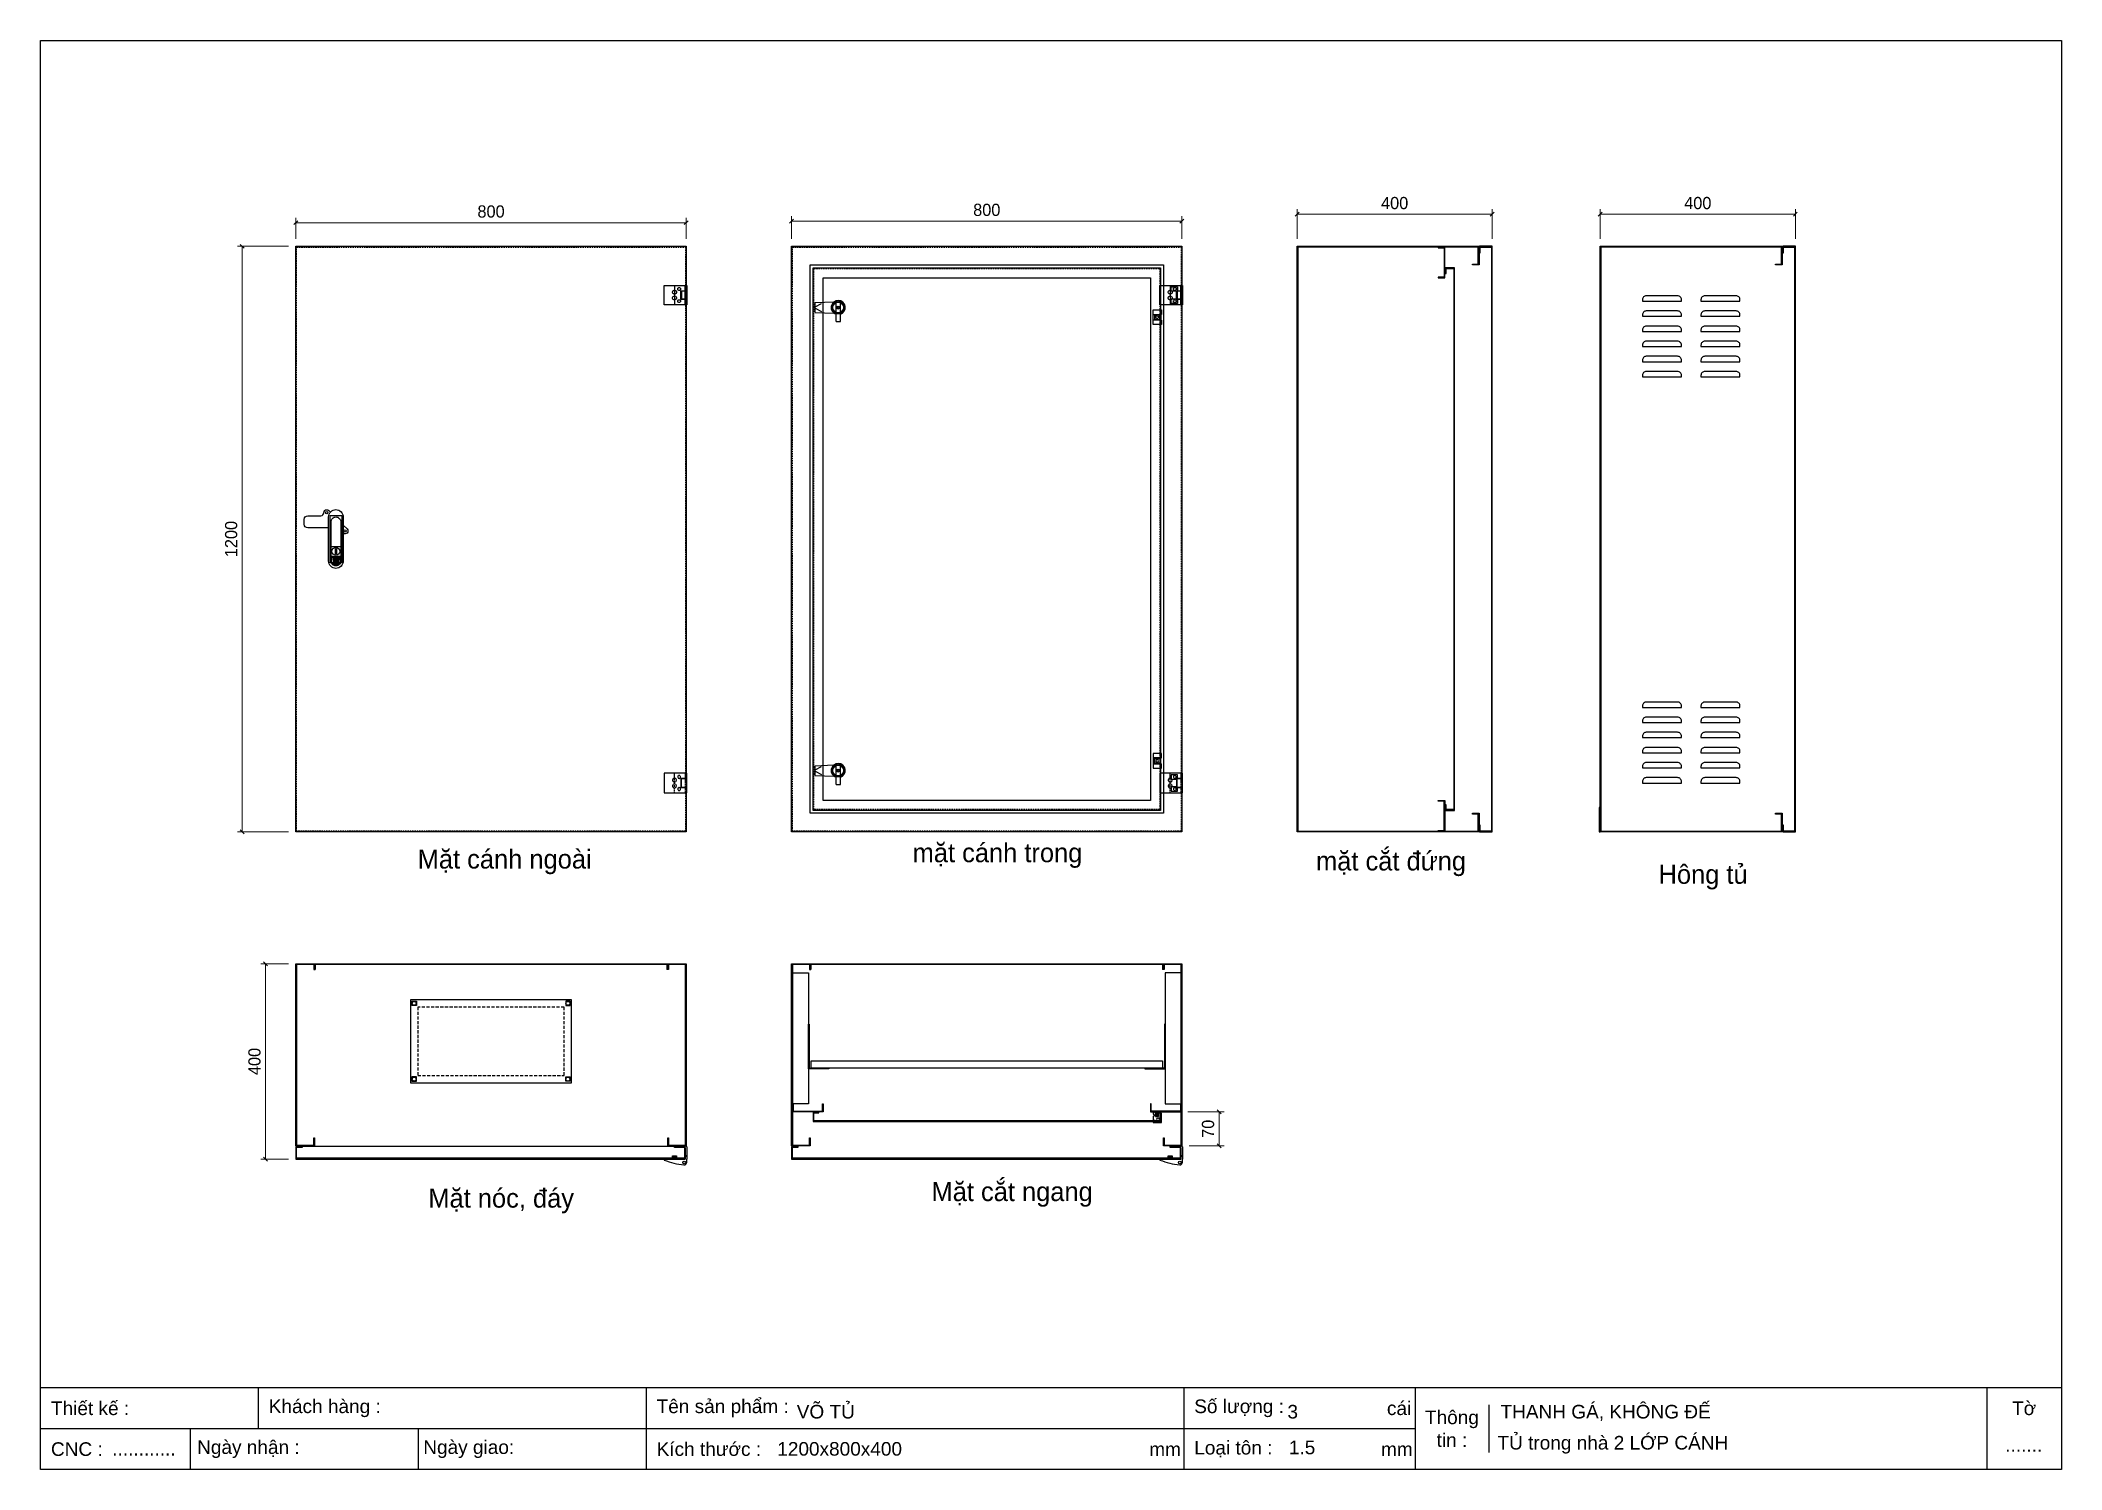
# Model space of a CAD drawing. Header units: millimetres. Extents: x 0 to 4143, y 0 to 2929.
import ezdxf

# ---------------------------------------------------------------- set-up
doc = ezdxf.new("R2010")
doc.units = ezdxf.units.MM
doc.linetypes.add('HIDDEN', pattern=[9.525, 6.35, -3.175])
doc.linetypes.add('HIDDEN2', pattern=[4.7625, 3.175, -1.5875])
doc.layers.add('DIM', color=253, linetype='Continuous')
doc.layers.add('HEATER', color=1, linetype='Continuous')
doc.styles.add('Arial', font='arial.ttf')
doc.dimstyles.new('Dim-25', dxfattribs={"dimtxt": 25, "dimasz": 8, "dimexe": 10, "dimexo": 15, "dimgap": 10, "dimtad": 1, "dimdec": 0, "dimtxsty": 'Standard', "dimblk": 'OBLIQUE', "dimcen": 10, "dimclrd": 5, "dimclre": 5, "dimclrt": 3, "dimazin": 3, "dimtfac": 1, "dimtdec": 0, "dimtmove": 0, "dimatfit": 3, "dimldrblk": 'OBLIQUE', "dimlwd": 9, "dimlwe": 9})

# ---------------------------------------------------------------- blocks, each defined once
blk = doc.blocks.new('*D1')
at = {"color": 0, "linetype": 'ByBlock', "lineweight": -2}
for p, q in [((417.7, 2503.1), (409.7, 2511.1)), ((409.7, 1311.1), (417.7, 1303.1))]:
    blk.add_line(p, q, dxfattribs=at)
at = {"layer": 'Defpoints', "color": 0, "transparency": 16777216}
for p in [(523.6, 2507.1), (413.7, 1307.1), (523.6, 1307.1)]:
    blk.add_point(p, dxfattribs=at)
at = {"layer": 'DIM', "color": 5, "lineweight": 9, "transparency": 16777216}
for p, q in [((508.6, 2507.1), (403.7, 2507.1)), ((413.7, 2507.1), (413.7, 1307.1)), ((508.6, 1307.1), (403.7, 1307.1))]:
    blk.add_line(p, q, dxfattribs=at)
at = {"layer": 'DIM', "color": 3, "transparency": 16777216, "insert": (391, 1907.1), "char_height": 25, "attachment_point": 5, "rotation": 90}
blk.add_mtext('1200', dxfattribs=at)
blk = doc.blocks.new('_Oblique')
at = {"color": 0, "linetype": 'ByBlock', "lineweight": -2}
blk.add_line((-0.5, -0.5), (0.5, 0.5), dxfattribs=at)
blk = doc.blocks.new('HL044-1.3-C')
at = {"color": 1, "linetype": 'HIDDEN2', "ltscale": 0.5}
for p, q in [((-25, 40), (-25, 0)), ((-3, 0), (-3, 40))]:
    blk.add_line(p, q, dxfattribs=at)
at = {"color": 1}
for p, q in [((-12, 29), (0, 29)), ((-12, 11), (-12, 29)), ((0, 11), (-12, 11)), ((-11, 28.5), (0, 28.5)), ((-11, 28.5), (-11, 11.5)), ((0, 11.5), (-11, 11.5))]:
    blk.add_line(p, q, dxfattribs=at)
blk.add_lwpolyline([(-46, 40), (0, 40), (0, 0), (-46, 0)], close=True, dxfattribs=at)
at = {"color": 1, "linetype": 'HIDDEN2', "ltscale": 0.5}
for centre, radius in [((-25, 26), 4), ((-25, 14), 4), ((-15.5, 32.5), 3), ((-15.5, 7.5), 3)]:
    blk.add_circle(centre, radius, dxfattribs=at)
blk = doc.blocks.new('AB301-2-1')
at = {"linetype": 'Continuous'}
h = blk.add_hatch(dxfattribs=at)
h.set_pattern_fill('ACAD_ISO09W100', color=1, scale=0.2)
h.set_pattern_definition([(0, (-368.0181, 398.3814), (0, 1), [4.8, -0.6, 1.2, -0.6, 1.2, -0.6])])
h.paths.add_polyline_path([(-4.1, -88.5, 0.118404), (0, -89.5, 0.118404), (4.1, -88.5), (7, -72), (-7, -72)])
at = {"color": 1, "linetype": 'Continuous'}
for p, q in [((-10, -50.5), (10, -50.5)), ((-7, -72), (7, -72)), ((-7, -72), (-4.1, -88.5)), ((7, -72), (4.1, -88.5))]:
    blk.add_line(p, q, dxfattribs=at)
for points in [[(-15, -12.5), (-57.5, -12.5, -0.414214), (-65, -5), (-65, 5, -0.414214), (-57.5, 12.5), (-30.7, 12.5, 0.414214), (-24.7, 18.5), (-24.7, 18.7)], [(-24.7, 18.7, -0.198912), (-23, 23), (-23, 23, -0.414214), (-14.5, 23), (-11.3, 19.8)], [(15, -6.5), (23, -14.5, -0.414214), (23, -23), (23, -23, -0.381561), (15, -23.4, -0.381561)]]:
    blk.add_lwpolyline(points, format="xyb", dxfattribs=at)
for points in [[(0, 25), (0, 25, -0.414214), (15, 10), (15, -80.5, -0.414214), (0, -95.5), (0, -95.5, -0.414214), (-15, -80.5), (-15, 10, -0.414214)], [(0, 10, -0.414214), (10, 0), (10, -80.5, -0.414214), (0, -90.5, -0.414214), (-10, -80.5), (-10, 0, -0.414214)], [(9, -72.5), (9, -80.5, -0.414214), (0, -89.5, -0.414214), (-9, -80.5), (-9, -72.5, -0.414214), (-7, -70.5), (7, -70.5, -0.414214)]]:
    blk.add_lwpolyline(points, format="xyb", close=True, dxfattribs=at)
at = {"color": 2, "linetype": 'Continuous'}
blk.add_lwpolyline([(-12, 13.3), (12, 13.3), (12, -83.7), (-12, -83.7)], close=True, dxfattribs=at)
at = {"color": 1, "linetype": 'Continuous'}
blk.add_lwpolyline([(-1, -55.5), (1, -55.5), (1, -65.5), (-1, -65.5)], close=True, dxfattribs=at)
for centre, radius in [((-18.7, 18.7), 2.5), ((18.7, -18.7), 2.5), ((0, -60.5), 8)]:
    blk.add_circle(centre, radius, dxfattribs=at)
blk = doc.blocks.new('SDGFGHGHG')
at = {"layer": 'HEATER'}
for p, q in [((860892.9, 570780.5), (860931.6, 570782)), ((860892.9, 570760.5), (860892.9, 570780.5)), ((860892.9, 570771.9), (860906.3, 570778.7)), ((860892.9, 570769.1), (860906.3, 570762.4)), ((860892.9, 570760.5), (860931.6, 570759.1)), ((860935.9, 570742), (860935.9, 570784.3)), ((860937.5, 570771.3), (860939.5, 570771.3)), ((860937.5, 570769.8), (860939.5, 570769.8)), ((860939.5, 570773.5), (860939.5, 570771.3)), ((860939.5, 570769.8), (860939.5, 570767.6)), ((860941.3, 570773.5), (860941.3, 570771.3)), ((860941.3, 570771.3), (860943.4, 570771.3)), ((860941.3, 570769.8), (860941.3, 570767.6)), ((860941.3, 570769.8), (860943.4, 570769.8)), ((860944.9, 570742), (860944.9, 570784.3)), ((860935.9, 570742), (860944.9, 570742))]:
    blk.add_line(p, q, dxfattribs=at)
blk.add_circle((860940.4, 570770.5), 3.08, dxfattribs=at)
blk.add_arc((860940.4, 570770.5), 14.5, 288.08, 251.92, dxfattribs=at)
blk = doc.blocks.new('SĐFHGGH')
at = {"layer": 'HEATER'}
for points in [[(860943.4, 570717), (860943.4, 570718.4), (860937.4, 570718.4), (860937.4, 570717)], [(860928.8, 570702.4), (860927.4, 570702.4), (860927.4, 570708.4), (860928.8, 570708.4)], [(860943.4, 570693.8), (860943.4, 570692.4), (860937.4, 570692.4), (860937.4, 570693.8)], [(860952.1, 570702.4), (860953.4, 570702.4), (860953.4, 570708.4), (860952.1, 570708.4)]]:
    blk.add_lwpolyline(points, dxfattribs=at)
for start, end in [(104.4775, 165.5225), (14.4775, 75.5225), (194.4775, 255.5225), (284.4775, 345.5225)]:
    blk.add_arc((860940.4, 570705.4), 12, start, end, dxfattribs=at)
blk = doc.blocks.new('MS722')
for name, p in [('SDGFGHGHG', (-860940.4, -570770.5)), ('SĐFHGGH', (-860940.4, -570705.4))]:
    blk.add_blockref(name, p)
blk = doc.blocks.new('HL003-2-3')
h = blk.add_hatch()
h.set_pattern_fill('ANSI31', color=2, scale=0.5, style=0)
h.set_pattern_definition([(45, (8435.407, 86016.9664), (-1.122532015, 1.122532015), [])])
h.paths.add_polyline_path([(11, 10), (5, 10), (5, 0), (11, 0)])
at = {"color": 1}
for p, q in [((0, 22), (17, 22)), ((0, 20), (0, 22)), ((0, 20), (15, 20)), ((4, 18), (0, 18)), ((0, 10), (0, 18)), ((0, 10), (8, 3)), ((0, 4), (3.4, 7)), ((0, 0), (0, 4)), ((16, 0), (0, 0)), ((4, 20), (4, 18)), ((17, 3), (8, 3)), ((15, 20), (15, 3)), ((16, 3), (16, 0)), ((17, 22), (17, 3))]:
    blk.add_line(p, q, dxfattribs=at)
at = {"color": 2}
blk.add_lwpolyline([(5, 10), (11, 10), (11, 0), (5, 0)], close=True, dxfattribs=at)
at = {"color": 1}
blk.add_circle((10, 16), 3, dxfattribs=at)
blk.add_circle((10, 16), 3, dxfattribs=at)
blk = doc.blocks.new('HL044-1.3-B')
h = blk.add_hatch()
h.set_pattern_fill('ANSI31', color=1, scale=0.3, style=0)
h.set_pattern_definition([(45, (-80982.31925, -42991.2648), (-0.673519209, 0.673519209), [])])
h.paths.add_polyline_path([(-15.5, 27), (-15.5, 24), (-9.5, 24), (-9.5, 27)])
at = {"color": 1}
for p, q in [((0, 0), (-43, 0)), ((-43, 0), (-43, -2)), ((-25, 6.5), (-25, 0)), ((-25, 6.5), (-19, 5.9)), ((-25, 5.5), (-19, 4.9)), ((-25, 4.5), (-19, 3.9)), ((-25, 3.5), (-19, 2.9)), ((-25, 2.5), (-19, 1.9)), ((-25, 1.5), (-19, 0.9)), ((-25, 0.5), (-19.7, 0)), ((-22, 24), (-22, 27)), ((-22, 27), (1, 27)), ((-1, 24), (-22, 24)), ((-19, 6.5), (-19, 0)), ((-15.5, 24), (-15.5, 27)), ((-9.5, 24), (-9.5, 27)), ((0, 23), (0, 0)), ((0, 7.5), (3, 7.5)), ((0, 6), (3, 6)), ((3, 25), (3, 0)), ((3, -6.5), (3, 0))]:
    blk.add_line(p, q, dxfattribs=at)
blk.add_lwpolyline([(-26, 6.5), (-18, 6.5), (-18, 0), (-26, 0)], close=True, dxfattribs=at)
blk.add_circle((-2.3, -7), 2.55, dxfattribs=at)
for centre, radius, start, end in [((-1, 23), 1, 0, 90), ((1, 25), 2, 0, 90), ((15.4, 147.7), 160.7, 248.6705, 263.5901), ((-2.5, -6.5), 5.5, 270, 0)]:
    blk.add_arc(centre, radius, start, end, dxfattribs=at)
blk = doc.blocks.new('HL003-2-2')
at = {"color": 1}
for p, q in [((15, 21), (15, 12)), ((15, -9), (15, 0)), ((16, 12), (17, 12)), ((16, 0), (17, 0))]:
    blk.add_line(p, q, dxfattribs=at)
blk.add_lwpolyline([(17, 0), (17, -9), (0, -9), (0, 21), (17, 21), (17, 12)], dxfattribs=at)
blk.add_lwpolyline([(0, 12), (16, 12), (16, 0), (0, 0)], close=True, dxfattribs=at)
blk.add_circle((8, 6), 3, dxfattribs=at)
blk = doc.blocks.new('KHUNG CHUẨN')
at = {"color": 7}
for p, q in [((19889.2, -28535.2), (16919.2, -28535.2)), ((17239.2, -28535.2), (17239.2, -28595.2)), ((17809.2, -28535.2), (17809.2, -28655.2)), ((18599.2, -28535.2), (18599.2, -28655.2)), ((18939.2, -28535.2), (18939.2, -28655.2)), ((19779.2, -28535.2), (19779.2, -28655.2)), ((19047.6, -28560.2), (19047.6, -28630.2)), ((18939.2, -28595.2), (16919.2, -28595.2)), ((17139.2, -28595.2), (17139.2, -28655.2)), ((17474.2, -28595.2), (17474.2, -28655.2))]:
    blk.add_line(p, q, dxfattribs=at)
blk.add_lwpolyline([(16919.2, -26555.2), (19889.2, -26555.2), (19889.2, -28655.2), (16919.2, -28655.2)], close=True, dxfattribs=at)
at = {"color": 2, "char_height": 20, "style": 'Arial'}
for s, insert, width, attachment_point in [('  Thiết kế :', (16919.2, -28565.2), 917.634, 4), ('  Khách hàng :', (17239.2, -28565.2), 917.634, 4), ('  Tên sản phẩm :', (17809.2, -28565.2), 917.634, 4), ('  Số lượng :', (18599.2, -28565.2), 917.634, 4), ('cái', (18897.9, -28565.2), 63.517, 4), ('Thông\\Ptin :', (18993.4, -28595.2), 108.311, 5), ('Tờ', (19834.2, -28565.2), 110, 5), ('  CNC :', (16919.2, -28625.2), 917.634, 4), ('  Ngày nhận :', (17134, -28625.2), 556.651, 4), ('  Ngày giao:', (17466.3, -28625.2), 556.651, 4), ('  Kích thước :', (17809.2, -28625.2), 917.634, 4), ('mm', (18548.6, -28625.2), 73.831, 4), ('  Loại tôn :', (18599.2, -28625.2), 917.634, 4), ('mm', (18889.2, -28625.2), 917.634, 4)]:
    blk.add_mtext(s, dxfattribs=dict(at, insert=insert, width=width, attachment_point=attachment_point))
at = {"color": 3, "style": 'Arial'}
for tag, p in [('#01', (17055.6, -28580.1)), ('#02', (17431.4, -28580.1)), ('#03', (18030.6, -28580.1)), ('#08', (18751.7, -28580.1)), ('#10', (19064.8, -28580.1)), ('#04', (17024.8, -28634.6)), ('#05', (17308.5, -28633)), ('#06', (17632.7, -28633.7)), ('#07', (18002, -28634.7)), ('#09', (18753.8, -28632.6)), ('#11', (19060.3, -28625.7)), ('#12', (19806.5, -28628.9))]:
    blk.add_attdef(tag, p, '', height=20, dxfattribs=at)
blk = doc.blocks.new('*D2')
at = {"color": 0, "linetype": 'ByBlock', "lineweight": -2}
for p, q in [((527.6, 2559.5), (519.6, 2551.5)), ((1319.6, 2551.5), (1327.6, 2559.5))]:
    blk.add_line(p, q, dxfattribs=at)
at = {"color": 5, "lineweight": 9, "ltscale": 3, "transparency": 16777216}
for p, q in [((523.6, 2522.1), (523.6, 2565.5)), ((523.6, 2555.5), (1323.6, 2555.5)), ((1323.6, 2522.1), (1323.6, 2565.5))]:
    blk.add_line(p, q, dxfattribs=at)
at = {"layer": 'Defpoints', "color": 0, "ltscale": 3, "transparency": 16777216}
for p in [(1323.6, 2555.5), (523.6, 2507.1), (1323.6, 2507.1)]:
    blk.add_point(p, dxfattribs=at)
at = {"color": 3, "ltscale": 3, "transparency": 16777216, "insert": (923.6, 2578.3), "char_height": 25, "attachment_point": 5}
blk.add_mtext('800', dxfattribs=at)
blk = doc.blocks.new('*D3')
at = {"color": 5, "lineweight": 9, "ltscale": 3, "transparency": 16777216}
for p, q in [((1539.6, 2522.1), (1539.6, 2568.8)), ((2339.6, 2522.1), (2339.6, 2568.8)), ((1539.6, 2558.8), (2339.6, 2558.8))]:
    blk.add_line(p, q, dxfattribs=at)
at = {"color": 0, "linetype": 'ByBlock', "lineweight": -2}
for p, q in [((1543.6, 2562.8), (1535.6, 2554.8)), ((2335.6, 2554.8), (2343.6, 2562.8))]:
    blk.add_line(p, q, dxfattribs=at)
at = {"layer": 'Defpoints', "color": 0, "ltscale": 3, "transparency": 16777216}
for p in [(2339.6, 2558.8), (1539.6, 2507.1), (2339.6, 2507.1)]:
    blk.add_point(p, dxfattribs=at)
at = {"color": 3, "ltscale": 3, "transparency": 16777216, "insert": (1939.6, 2581.6), "char_height": 25, "attachment_point": 5}
blk.add_mtext('800', dxfattribs=at)
blk = doc.blocks.new('*D4')
at = {"color": 0, "linetype": 'ByBlock', "lineweight": -2}
for p, q in [((3200.9, 2576.9), (3192.9, 2568.9)), ((3592.9, 2568.9), (3600.9, 2576.9))]:
    blk.add_line(p, q, dxfattribs=at)
at = {"color": 5, "lineweight": 9, "ltscale": 3, "transparency": 16777216}
for p, q in [((3196.9, 2522.1), (3196.9, 2582.9)), ((3196.9, 2572.9), (3596.9, 2572.9)), ((3596.9, 2522.1), (3596.9, 2582.9))]:
    blk.add_line(p, q, dxfattribs=at)
at = {"layer": 'Defpoints', "color": 0, "ltscale": 3, "transparency": 16777216}
for p in [(3596.9, 2572.9), (3196.9, 2507.1), (3596.9, 2507.1)]:
    blk.add_point(p, dxfattribs=at)
at = {"color": 3, "ltscale": 3, "transparency": 16777216, "insert": (3396.9, 2595.6), "char_height": 25, "attachment_point": 5}
blk.add_mtext('400', dxfattribs=at)
blk = doc.blocks.new('*D5')
at = {"color": 5, "lineweight": 9, "ltscale": 3, "transparency": 16777216}
for p, q in [((2351.6, 733.4), (2426, 733.4)), ((2416, 663.4), (2416, 733.4)), ((2354.6, 663.4), (2426, 663.4))]:
    blk.add_line(p, q, dxfattribs=at)
at = {"color": 0, "linetype": 'ByBlock', "lineweight": -2}
for p, q in [((2420, 729.4), (2412, 737.4)), ((2412, 667.4), (2420, 659.4))]:
    blk.add_line(p, q, dxfattribs=at)
at = {"layer": 'Defpoints', "color": 0, "ltscale": 3, "transparency": 16777216}
for p in [(2336.6, 733.4), (2416, 733.4), (2339.6, 663.4)]:
    blk.add_point(p, dxfattribs=at)
at = {"color": 3, "ltscale": 3, "transparency": 16777216, "insert": (2393.2, 698.4), "char_height": 25, "attachment_point": 5, "rotation": 90}
blk.add_mtext('70', dxfattribs=at)
blk = doc.blocks.new('*D6')
at = {"color": 0, "linetype": 'ByBlock', "lineweight": -2}
for p, q in [((2579.6, 2576.9), (2571.6, 2568.9)), ((2971.6, 2568.9), (2979.6, 2576.9))]:
    blk.add_line(p, q, dxfattribs=at)
at = {"color": 5, "lineweight": 9, "ltscale": 3, "transparency": 16777216}
for p, q in [((2575.6, 2522.1), (2575.6, 2582.9)), ((2575.6, 2572.9), (2975.6, 2572.9)), ((2975.6, 2522.1), (2975.6, 2582.9))]:
    blk.add_line(p, q, dxfattribs=at)
at = {"layer": 'Defpoints', "color": 0, "ltscale": 3, "transparency": 16777216}
for p in [(2975.6, 2572.9), (2575.6, 2507.1), (2975.6, 2507.1)]:
    blk.add_point(p, dxfattribs=at)
at = {"color": 3, "ltscale": 3, "transparency": 16777216, "insert": (2775.6, 2595.6), "char_height": 25, "attachment_point": 5}
blk.add_mtext('400', dxfattribs=at)
blk = doc.blocks.new('*D7')
at = {"color": 5, "lineweight": 9, "ltscale": 3, "transparency": 16777216}
for p, q in [((508.6, 1036.4), (451.5, 1036.4)), ((461.5, 1036.4), (461.5, 636.4)), ((508.6, 636.4), (451.5, 636.4))]:
    blk.add_line(p, q, dxfattribs=at)
at = {"color": 0, "linetype": 'ByBlock', "lineweight": -2}
for p, q in [((465.5, 1032.4), (457.5, 1040.4)), ((457.5, 640.4), (465.5, 632.4))]:
    blk.add_line(p, q, dxfattribs=at)
at = {"layer": 'Defpoints', "color": 0, "ltscale": 3, "transparency": 16777216}
for p in [(523.6, 1036.4), (461.5, 636.4), (523.6, 636.4)]:
    blk.add_point(p, dxfattribs=at)
at = {"color": 3, "ltscale": 3, "transparency": 16777216, "insert": (438.8, 836.4), "char_height": 25, "attachment_point": 5, "rotation": 90}
blk.add_mtext('400', dxfattribs=at)

msp = doc.modelspace()

# ---------------------------------------------------------------- linework, layer by layer
at = {"color": 7}
for p, q in [((561.6, 1036.4), (561.6, 1024.9)), ((1285.6, 1036.4), (1285.6, 1024.9)), ((1577.6, 1036.4), (1577.6, 1024.9)), ((2301.6, 1036.4), (2301.6, 1024.9)), ((560.1, 1034.9), (560.1, 1024.9)), ((560.1, 1024.9), (563.1, 1024.9)), ((563.1, 1034.9), (563.1, 1024.9)), ((1284.1, 1034.9), (1284.1, 1024.9)), ((1287.1, 1024.9), (1284.1, 1024.9)), ((1287.1, 1034.9), (1287.1, 1024.9)), ((1576.1, 1034.9), (1576.1, 1024.9)), ((1576.1, 1024.9), (1579.1, 1024.9)), ((1579.1, 1034.9), (1579.1, 1024.9)), ((2300.1, 1034.9), (2300.1, 1024.9)), ((2303.1, 1024.9), (2300.1, 1024.9)), ((2303.1, 1034.9), (2303.1, 1024.9))]:
    msp.add_line(p, q, dxfattribs=at)
for points in [[(523.6, 2507.1), (1323.6, 2507.1), (1323.6, 1307.1), (523.6, 1307.1)], [(1539.6, 2507.1), (2339.6, 2507.1), (2339.6, 1307.1), (1539.6, 1307.1)], [(2935.1, 2470.6), (2947.1, 2470.6), (2947.1, 2505.6), (2577.1, 2505.6), (2577.1, 1308.6), (2947.1, 1308.6), (2947.1, 1343.6), (2935.1, 1343.6), (2935.1, 1345.1), (2948.6, 1345.1), (2948.6, 1307.1), (2575.6, 1307.1), (2575.6, 2507.1), (2948.6, 2507.1), (2948.6, 2469.1), (2935.1, 2469.1)], [(2951.1, 2493.6), (2951.1, 2505.6), (2974.1, 2505.6), (2974.1, 1308.6), (2951.1, 1308.6), (2951.1, 1320.6), (2949.6, 1320.6), (2949.6, 1307.1), (2975.6, 1307.1), (2975.6, 2507.1), (2949.6, 2507.1), (2949.6, 2493.6)], [(3556.4, 2470.6), (3568.4, 2470.6), (3568.4, 2505.6), (3198.4, 2505.6), (3198.4, 1308.6), (3568.4, 1308.6), (3568.4, 1343.6), (3556.4, 1343.6), (3556.4, 1345.1), (3569.9, 1345.1), (3569.9, 1307.1), (3196.9, 1307.1), (3196.9, 2507.1), (3569.9, 2507.1), (3569.9, 2469.1), (3556.4, 2469.1)], [(3572.4, 2493.6), (3572.4, 2505.6), (3595.4, 2505.6), (3595.4, 1308.6), (3572.4, 1308.6), (3572.4, 1320.6), (3570.9, 1320.6), (3570.9, 1307.1), (3596.9, 1307.1), (3596.9, 2507.1), (3570.9, 2507.1), (3570.9, 2493.6)], [(1577.6, 2469.1), (2301.6, 2469.1), (2301.6, 1345.1), (1577.6, 1345.1)], [(1308.1, 660.9), (1320.1, 660.9), (1320.1, 637.9), (525.1, 637.9), (525.1, 660.9), (537.1, 660.9), (537.1, 662.4), (523.6, 662.4), (523.6, 636.4), (1321.6, 636.4), (1321.6, 662.4), (1308.1, 662.4)], [(1321.6, 662.4), (523.6, 662.4), (523.6, 636.4), (1321.6, 636.4)], [(2324.1, 660.9), (2336.1, 660.9), (2336.1, 637.9), (1541.1, 637.9), (1541.1, 660.9), (1553.1, 660.9), (1553.1, 662.4), (1539.6, 662.4), (1539.6, 636.4), (2337.6, 636.4), (2337.6, 662.4), (2324.1, 662.4)]]:
    msp.add_lwpolyline(points, close=True, dxfattribs=at)
at = {"color": 7, "linetype": 'HIDDEN2'}
for points in [[(525.1, 2505.6), (1322.1, 2505.6), (1322.1, 1308.6), (525.1, 1308.6)], [(1541.1, 2505.6), (2338.1, 2505.6), (2338.1, 1308.6), (1541.1, 1308.6)]]:
    msp.add_lwpolyline(points, close=True, dxfattribs=at)
at = {"color": 3}
for points in [[(2865.1, 2504.1), (2877.1, 2504.1), (2877.1, 2444.1), (2865.1, 2444.1), (2865.1, 2442.6), (2878.6, 2442.6), (2878.6, 2505.6), (2865.1, 2505.6)], [(1604.1, 2442.6), (2275.1, 2442.6), (2275.1, 1371.6), (1604.1, 1371.6)], [(2865.1, 1310.1), (2877.1, 1310.1), (2877.1, 1370.1), (2865.1, 1370.1), (2865.1, 1371.6), (2878.6, 1371.6), (2878.6, 1308.6), (2865.1, 1308.6)], [(1542.6, 749.9), (1542.6, 734.9), (1602.6, 734.9), (1602.6, 749.9), (1604.1, 749.9), (1604.1, 733.4), (1541.1, 733.4), (1541.1, 749.9)], [(2336.6, 749.9), (2336.6, 734.9), (2276.6, 734.9), (2276.6, 749.9), (2275.1, 749.9), (2275.1, 733.4), (2338.1, 733.4), (2338.1, 749.9)]]:
    msp.add_lwpolyline(points, close=True, dxfattribs=at)
at = {"color": 6}
for points in [[(1583.6, 2463.1), (2295.6, 2463.1), (2295.6, 1351.1), (1583.6, 1351.1)], [(2881.1, 2451.6), (2881.1, 2461.6), (2897.1, 2461.6), (2897.1, 1352.6), (2881.1, 1352.6), (2881.1, 1362.6), (2879.6, 1362.6), (2879.6, 1351.1), (2898.6, 1351.1), (2898.6, 2463.1), (2879.6, 2463.1), (2879.6, 2451.6)], [(2284.1, 730.9), (2294.1, 730.9), (2294.1, 714.9), (1585.1, 714.9), (1585.1, 730.9), (1595.1, 730.9), (1595.1, 732.4), (1583.6, 732.4), (1583.6, 713.4), (2295.6, 713.4), (2295.6, 732.4), (2284.1, 732.4)]]:
    msp.add_lwpolyline(points, close=True, dxfattribs=at)
at = {"color": 6, "linetype": 'HIDDEN2'}
msp.add_lwpolyline([(1585.1, 2461.6), (2294.1, 2461.6), (2294.1, 1352.6), (1585.1, 1352.6)], close=True, dxfattribs=at)
at = {"color": 2}
for points in [[(2317.6, 2424.1), (2330.6, 2424.1), (2330.6, 2415.1), (2317.6, 2415.1)], [(2294.1, 2366.1), (2283.1, 2366.1), (2283.1, 2357.1), (2294.1, 2357.1)], [(2317.6, 2399.1), (2330.6, 2399.1), (2330.6, 2390.1), (2317.6, 2390.1)], [(2294.1, 1448.1), (2283.1, 1448.1), (2283.1, 1457.1), (2294.1, 1457.1)], [(2317.6, 1415.1), (2330.6, 1415.1), (2330.6, 1424.1), (2317.6, 1424.1)], [(2317.6, 1390.1), (2330.6, 1390.1), (2330.6, 1399.1), (2317.6, 1399.1)], [(770.5, 951), (761.5, 951), (761.5, 960), (770.5, 960)], [(1076.7, 951), (1085.7, 951), (1085.7, 960), (1076.7, 960)], [(770.5, 804.8), (761.5, 804.8), (761.5, 795.8), (770.5, 795.8)], [(1076.7, 804.8), (1085.7, 804.8), (1085.7, 795.8), (1076.7, 795.8)]]:
    msp.add_lwpolyline(points, close=True, dxfattribs=at)
for points in [[(3355.4, 2405.6), (3291.4, 2405.6, 0.414214), (3283.4, 2397.6), (3283.4, 2394.6), (3363.4, 2394.6), (3363.4, 2397.6, 0.414214)], [(3475.4, 2405.6), (3411.4, 2405.6, 0.414214), (3403.4, 2397.6), (3403.4, 2394.6), (3483.4, 2394.6), (3483.4, 2397.6, 0.414214)], [(3355.4, 2374.6), (3291.4, 2374.6, 0.414214), (3283.4, 2366.6), (3283.4, 2363.6), (3363.4, 2363.6), (3363.4, 2366.6, 0.414214)], [(3475.4, 2374.6), (3411.4, 2374.6, 0.414214), (3403.4, 2366.6), (3403.4, 2363.6), (3483.4, 2363.6), (3483.4, 2366.6, 0.414214)], [(3355.4, 2343.6), (3291.4, 2343.6, 0.414214), (3283.4, 2335.6), (3283.4, 2332.6), (3363.4, 2332.6), (3363.4, 2335.6, 0.414214)], [(3475.4, 2343.6), (3411.4, 2343.6, 0.414214), (3403.4, 2335.6), (3403.4, 2332.6), (3483.4, 2332.6), (3483.4, 2335.6, 0.414214)], [(3355.4, 2312.6), (3291.4, 2312.6, 0.414214), (3283.4, 2304.6), (3283.4, 2301.6), (3363.4, 2301.6), (3363.4, 2304.6, 0.414214)], [(3355.4, 2281.6), (3291.4, 2281.6, 0.414214), (3283.4, 2273.6), (3283.4, 2270.6), (3363.4, 2270.6), (3363.4, 2273.6, 0.414214)], [(3475.4, 2312.6), (3411.4, 2312.6, 0.414214), (3403.4, 2304.6), (3403.4, 2301.6), (3483.4, 2301.6), (3483.4, 2304.6, 0.414214)], [(3475.4, 2281.6), (3411.4, 2281.6, 0.414214), (3403.4, 2273.6), (3403.4, 2270.6), (3483.4, 2270.6), (3483.4, 2273.6, 0.414214)], [(3355.4, 2250.6), (3291.4, 2250.6, 0.414214), (3283.4, 2242.6), (3283.4, 2239.6), (3363.4, 2239.6), (3363.4, 2242.6, 0.414214)], [(3475.4, 2250.6), (3411.4, 2250.6, 0.414214), (3403.4, 2242.6), (3403.4, 2239.6), (3483.4, 2239.6), (3483.4, 2242.6, 0.414214)], [(3355.4, 1573.1), (3291.4, 1573.1, 0.414214), (3283.4, 1565.1), (3283.4, 1562.1), (3363.4, 1562.1), (3363.4, 1565.1, 0.414214)], [(3355.4, 1542.1), (3291.4, 1542.1, 0.414214), (3283.4, 1534.1), (3283.4, 1531.1), (3363.4, 1531.1), (3363.4, 1534.1, 0.414214)], [(3475.4, 1573.1), (3411.4, 1573.1, 0.414214), (3403.4, 1565.1), (3403.4, 1562.1), (3483.4, 1562.1), (3483.4, 1565.1, 0.414214)], [(3475.4, 1542.1), (3411.4, 1542.1, 0.414214), (3403.4, 1534.1), (3403.4, 1531.1), (3483.4, 1531.1), (3483.4, 1534.1, 0.414214)], [(3355.4, 1511.1), (3291.4, 1511.1, 0.414214), (3283.4, 1503.1), (3283.4, 1500.1), (3363.4, 1500.1), (3363.4, 1503.1, 0.414214)], [(3475.4, 1511.1), (3411.4, 1511.1, 0.414214), (3403.4, 1503.1), (3403.4, 1500.1), (3483.4, 1500.1), (3483.4, 1503.1, 0.414214)], [(3355.4, 1480.1), (3291.4, 1480.1, 0.414214), (3283.4, 1472.1), (3283.4, 1469.1), (3363.4, 1469.1), (3363.4, 1472.1, 0.414214)], [(3475.4, 1480.1), (3411.4, 1480.1, 0.414214), (3403.4, 1472.1), (3403.4, 1469.1), (3483.4, 1469.1), (3483.4, 1472.1, 0.414214)], [(3355.4, 1449.1), (3291.4, 1449.1, 0.414214), (3283.4, 1441.1), (3283.4, 1438.1), (3363.4, 1438.1), (3363.4, 1441.1, 0.414214)], [(3355.4, 1418.1), (3291.4, 1418.1, 0.414214), (3283.4, 1410.1), (3283.4, 1407.1), (3363.4, 1407.1), (3363.4, 1410.1, 0.414214)], [(3475.4, 1449.1), (3411.4, 1449.1, 0.414214), (3403.4, 1441.1), (3403.4, 1438.1), (3483.4, 1438.1), (3483.4, 1441.1, 0.414214)], [(3475.4, 1418.1), (3411.4, 1418.1, 0.414214), (3403.4, 1410.1), (3403.4, 1407.1), (3483.4, 1407.1), (3483.4, 1410.1, 0.414214)]]:
    msp.add_lwpolyline(points, format="xyb", close=True, dxfattribs=at)
at = {"color": 8}
for points in [[(3194.9, 1357.1), (3194.9, 1307.1), (3196.9, 1307.1), (3196.9, 1357.1)], [(1541.1, 1018.4), (1574.1, 1018.4), (1574.1, 749.9), (1541.1, 749.9)], [(2338.1, 1018.4), (2305.1, 1018.4), (2305.1, 749.9), (2338.1, 749.9)], [(1615.6, 821.5), (1574.1, 821.5), (1574.1, 913), (1575.6, 913), (1575.6, 823), (1615.6, 823)], [(2263.6, 821.5), (2305.1, 821.5), (2305.1, 913), (2303.6, 913), (2303.6, 823), (2263.6, 823)], [(1579.6, 838), (2299.6, 838), (2299.6, 823), (1579.6, 823)]]:
    msp.add_lwpolyline(points, close=True, dxfattribs=at)
at = {"color": 7}
for points in [[(560.1, 1034.9), (525.1, 1034.9), (525.1, 664.9), (560.1, 664.9), (560.1, 679.9), (561.6, 679.9), (561.6, 663.4), (523.6, 663.4), (523.6, 1036.4), (1323.6, 1036.4), (1323.6, 663.4), (1285.6, 663.4), (1285.6, 679.9), (1287.1, 679.9), (1287.1, 664.9), (1322.1, 664.9), (1322.1, 1034.9), (1287.1, 1034.9)], [(1576.1, 1034.9), (1541.1, 1034.9), (1541.1, 664.9), (1576.1, 664.9), (1576.1, 679.9), (1577.6, 679.9), (1577.6, 663.4), (1539.6, 663.4), (1539.6, 1036.4), (2339.6, 1036.4), (2339.6, 663.4), (2301.6, 663.4), (2301.6, 679.9), (2303.1, 679.9), (2303.1, 664.9), (2338.1, 664.9), (2338.1, 1034.9), (2303.1, 1034.9)], [(1284.1, 1034.9), (563.1, 1034.9)], [(2300.1, 1034.9), (1579.1, 1034.9)]]:
    msp.add_lwpolyline(points, dxfattribs=at)
msp.add_lwpolyline([(758.6, 962.9), (758.6, 792.9), (1088.6, 792.9), (1088.6, 962.9)], close=True)
at = {"color": 2, "linetype": 'HIDDEN'}
msp.add_lwpolyline([(773.6, 947.9), (773.6, 807.9), (1073.6, 807.9), (1073.6, 947.9)], close=True, dxfattribs=at)
at = {"color": 2}
for centre in [(1635.1, 2381.6), (1635.1, 1432.6)]:
    msp.add_circle(centre, 11, dxfattribs=at)
at = {"color": 7}
for centre in [(766, 955.5), (1081.2, 955.5), (766, 800.3), (1081.2, 800.3)]:
    msp.add_circle(centre, 4, dxfattribs=at)

# ---------------------------------------------------------------- block references
at = {"color": 3, "xscale": 1.394785406504524, "yscale": 1.394785406504524, "zscale": 1.394785406504524}
msp.add_blockref('KHUNG CHUẨN', (-23598.7, 39967.8), dxfattribs=at).add_auto_attribs({'#03': 'VÕ TỦ', '#07': '1200x800x400', '#08': '3', '#09': '1.5', '#10': 'THANH GÁ, KHÔNG ĐẾ', '#11': 'TỦ trong nhà 2 LỚP CÁNH', '#04': '............', '#12': '.......'})
at = {"color": 7}
for name, p in [('HL044-1.3-C', (1324.6, 2387.1)), ('HL044-1.3-C', (2340.6, 2387.1)), ('MS722', (1635.1, 2381.6)), ('HL003-2-2', (2280.6, 2355.6)), ('AB301-2-1', (605.6, 1942.4)), ('MS722', (1635.1, 1432.6)), ('HL044-1.3-B', (1321.6, 636.4)), ('HL044-1.3-B', (2337.6, 636.4))]:
    msp.add_blockref(name, p, dxfattribs=at)
at = {"color": 7, "xscale": -1, "rotation": 180}
for name, p in [('HL003-2-2', (2280.6, 1458.6)), ('HL044-1.3-C', (1324.6, 1427.1)), ('HL044-1.3-C', (2340.6, 1427.1)), ('HL003-2-3', (2280.6, 733.4))]:
    msp.add_blockref(name, p, dxfattribs=at)

# ---------------------------------------------------------------- texts
at = {"color": 2, "char_height": 39, "attachment_point": 5}
for s, insert, width in [('mặt cánh trong', (1961.6, 1258.4), 775), ('Mặt cánh ngoài', (951.5, 1245.4), 1025), ('mặt cắt đứng', (2768.2, 1241.5), 975), ('Hông tủ', (3407.8, 1214.2), 775), ('Mặt cắt ngang', (1991.6, 563.9), 775), ('Mặt nóc, đáy', (944.3, 550.5), 775)]:
    msp.add_mtext(s, dxfattribs=dict(at, insert=insert, width=width))

# ---------------------------------------------------------------- dimensions: what is measured, and where the dimension line sits
at = {"color": 2, "ltscale": 3}
for base, p1, p2, picture, middle in [((2975.6, 2572.9), (2575.6, 2507.1), (2975.6, 2507.1), '*D6', (2775.6, 2595.6)), ((3596.9, 2572.9), (3196.9, 2507.1), (3596.9, 2507.1), '*D4', (3396.9, 2595.6)), ((1323.6, 2555.5), (523.6, 2507.1), (1323.6, 2507.1), '*D2', (923.6, 2578.3)), ((2339.6, 2558.8), (1539.6, 2507.1), (2339.6, 2507.1), '*D3', (1939.6, 2581.6))]:
    dim = msp.add_linear_dim(base=base, p1=p1, p2=p2, dimstyle='Dim-25', dxfattribs=at)
    dim.commit()
    dim.dimension.update_dxf_attribs({"geometry": picture, "text_midpoint": middle})
for base, p1, p2, picture, middle in [((461.5, 636.4), (523.6, 1036.4), (523.6, 636.4), '*D7', (438.8, 836.4)), ((2416, 733.4), (2339.6, 663.4), (2336.6, 733.4), '*D5', (2393.2, 698.4))]:
    dim = msp.add_linear_dim(base=base, p1=p1, p2=p2, angle=90, dimstyle='Dim-25', dxfattribs=at)
    dim.commit()
    dim.dimension.update_dxf_attribs({"geometry": picture, "text_midpoint": middle})
at = {"layer": 'DIM', "color": 7}
dim = msp.add_linear_dim(base=(413.7, 1307.1), p1=(523.6, 2507.1), p2=(523.6, 1307.1), angle=90, dimstyle='Dim-25', dxfattribs=at)
dim.commit()
dim.dimension.update_dxf_attribs({"geometry": '*D1', "text_midpoint": (391, 1907.1)})

doc.saveas('drawing.dxf')
